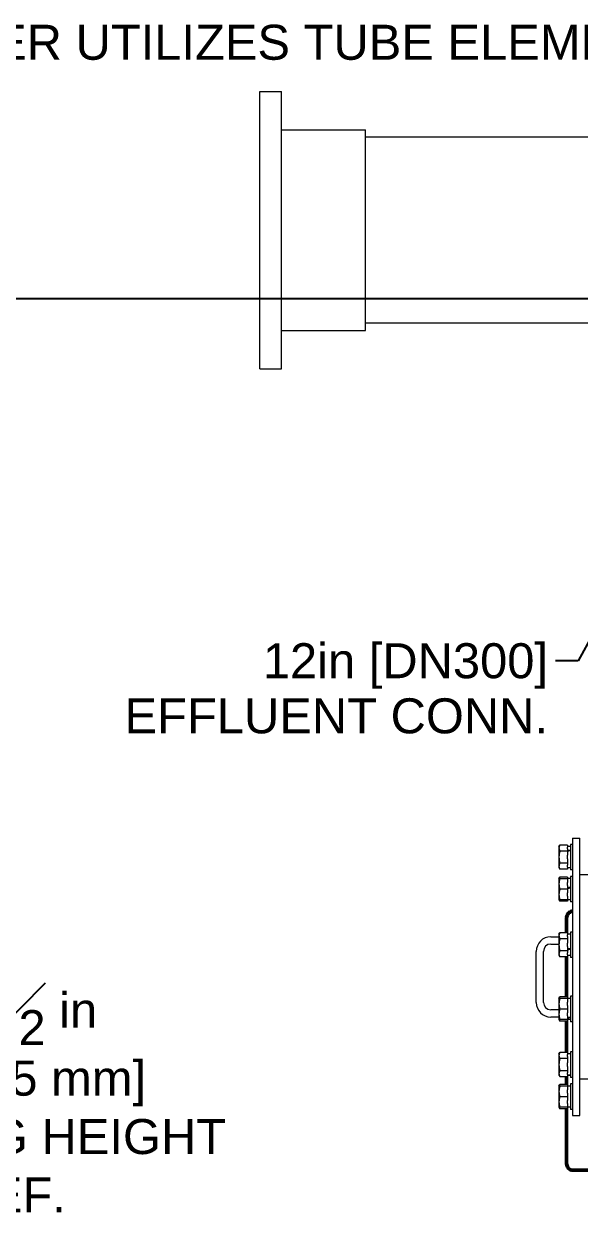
# Model space of a CAD drawing. Header units: inches. Extents: x 20 to 536, y 8 to 344.
# Drawn here: x 354.8 to 393, y 98 to 180.6 of the extents above; entities that cross this region are included whole.
import ezdxf

# ---------------------------------------------------------------- set-up
doc = ezdxf.new("R2010")
doc.units = ezdxf.units.IN
doc.header["$LTSCALE"] = 16
doc.header["$MEASUREMENT"] = 0
for name, color, linetype, lineweight in [('Dimension (ANSI)', 7, 'Continuous', 25), ('Symbol (ANSI)', 7, 'Continuous', 25), ('Visible (ANSI)', 7, 'Continuous', 50)]:
    doc.layers.add(name, color=color, linetype=linetype, lineweight=lineweight)
doc.styles.add('Standard D-E', font='arial.ttf')
doc.styles.add('Standard D-E NeptuneBenson', font='arial.ttf')
doc.dimstyles.new('in [mm] D-E NeptuneBenson', dxfattribs={"dimscale": 16, "dimtxt": 0.15, "dimasz": 0.098425, "dimexe": 0.125, "dimexo": 0.063, "dimgap": 0.031496, "dimtad": 0, "dimtih": 1, "dimtoh": 1, "dimdec": 4, "dimrnd": 1e-08, "dimzin": 3, "dimdsep": 46, "dimlunit": 5, "dimtxsty": 'Standard D-E', "dimcen": 0.09, "dimdle": 0.393701, "dimclrd": 256, "dimclre": 256, "dimclrt": 256, "dimadec": 1, "dimazin": 1, "dimtfac": 1, "dimtofl": 0, "dimtmove": 0, "dimatfit": 3, "dimfxl": 1, "dimfrac": 1, "dimtolj": 1, "dimtzin": 4, "dimlwd": -1, "dimlwe": -1, "dimarcsym": 0})
doc.dimstyles.new('in [mm] D-E NeptuneBenson$7', dxfattribs={"dimscale": 16, "dimtxt": 0.15, "dimasz": 0.098425, "dimexe": 0.125, "dimexo": 0.063, "dimgap": 0.031496, "dimtad": 0, "dimtih": 1, "dimtoh": 1, "dimdec": 4, "dimrnd": 1e-08, "dimzin": 3, "dimdsep": 46, "dimlunit": 5, "dimtxsty": 'Standard D-E', "dimcen": 0.09, "dimdle": 0.393701, "dimclrd": 256, "dimclre": 256, "dimclrt": 256, "dimadec": 1, "dimazin": 1, "dimtfac": 1, "dimtofl": 0, "dimtmove": 0, "dimatfit": 3, "dimfxl": 1, "dimfrac": 1, "dimtolj": 1, "dimtzin": 4, "dimlwd": -1, "dimlwe": -1, "dimarcsym": 0})

# ---------------------------------------------------------------- blocks, each defined once
blk = doc.blocks.new('*D27')
at = {"layer": 'Defpoints', "color": 0, "transparency": 16777216}
for p in [(353.894, 161.752), (424.634, 161.752), (399.432, 64.26)]:
    blk.add_point(p, dxfattribs=at)
at = {"layer": 'Dimension (ANSI)', "transparency": 16777216}
for p, q in [((423.626, 161.752), (351.894, 161.752)), ((353.894, 160.177), (353.894, 118.735)), ((353.894, 65.835), (353.894, 101.408)), ((398.424, 64.26), (351.894, 64.26))]:
    blk.add_line(p, q, dxfattribs=at)
for points in [[(353.632, 160.177), (354.157, 160.177), (353.894, 161.752)], [(353.632, 65.835), (354.157, 65.835), (353.894, 64.26)]]:
    blk.add_solid(points, dxfattribs=at)
at = {"layer": 'Dimension (ANSI)', "transparency": 16777216, "char_height": 2.4, "attachment_point": 5, "style": 'Standard D-E'}
for s, insert in [('\\A1; \\fArial|b0|i0;97{\\H1x;\\S1#2;} in', (353.894, 113.006)), ('\\A1;[2461.5 mm]{\\P\\fArial|b0|i0;SHIPPING HEIGHT\\P\\fArial|b0|i0;REF.}', (353.894, 104.342))]:
    blk.add_mtext(s, dxfattribs=dict(at, insert=insert))

msp = doc.modelspace()

# ---------------------------------------------------------------- linework, layer by layer
at = {"layer": 'Visible (ANSI)', "linetype": 'Continuous', "lineweight": 18}
for p, q in [((371.0092, 156.97266), (371.0092, 175.97266)), ((371.0092, 175.97266), (372.5092, 175.97266)), ((372.5092, 156.97266), (372.5092, 175.97266)), ((372.5092, 173.34766), (378.2592, 173.34766)), ((378.2592, 159.59766), (378.2592, 173.34766)), ((394.0092, 172.84766), (378.2592, 172.84766)), ((372.5092, 159.59766), (378.2592, 159.59766)), ((394.0092, 160.09766), (378.2592, 160.09766)), ((371.0092, 156.97266), (372.5092, 156.97266)), ((392.477176, 124.78516), (392.477176, 105.78516)), ((392.477176, 124.78516), (392.977176, 124.78516)), ((392.977176, 105.78516), (392.977176, 124.78516)), ((391.539426, 124.21428), (391.602742, 124.323946)), ((391.539426, 124.21428), (391.539426, 124.116834)), ((391.539426, 124.116834), (391.539426, 123.493233)), ((392.117551, 124.325467), (391.603622, 124.325467)), ((392.117551, 123.908201), (391.603622, 123.908201)), ((392.117551, 124.325467), (392.117551, 124.179566)), ((392.336551, 124.22503), (392.117551, 124.22503)), ((392.117551, 124.054101), (392.117551, 124.179566)), ((392.117551, 124.054101), (392.117551, 123.908201)), ((392.117551, 123.908201), (392.117551, 123.618006)), ((392.336551, 124.37053), (392.336551, 122.62053)), ((392.477176, 124.37053), (392.336551, 124.37053)), ((391.539426, 123.493233), (391.539426, 122.871929)), ((392.117551, 123.078264), (391.603622, 123.078264)), ((392.117551, 123.368459), (392.117551, 123.618006)), ((392.117551, 123.368459), (392.117551, 123.078264)), ((392.117551, 123.078264), (392.117551, 122.93397)), ((391.539426, 122.871929), (391.539426, 122.77678)), ((391.539426, 122.77678), (391.602742, 122.667114)), ((392.117551, 122.665593), (391.603622, 122.665593)), ((392.117551, 122.809887), (392.117551, 122.93397)), ((392.117551, 122.809887), (392.117551, 122.665593)), ((392.336551, 122.76603), (392.117551, 122.76603)), ((392.477176, 122.62053), (392.336551, 122.62053)), ((393.877176, 122.28516), (392.977176, 122.28516)), ((391.539426, 122.014318), (391.539428, 122.014322)), ((391.539426, 122.014318), (391.539426, 122.014314)), ((391.539426, 122.014314), (391.539426, 121.652952)), ((391.539426, 121.652952), (391.539426, 120.934205)), ((391.539428, 122.014322), (391.602742, 122.123985)), ((392.117551, 122.125505), (391.603622, 122.125505)), ((392.117551, 122.015641), (391.603622, 122.015641)), ((392.117551, 122.012988), (391.603622, 122.012988)), ((392.117551, 122.125505), (392.117551, 122.025068)), ((392.117551, 122.013916), (392.117551, 122.025068)), ((392.336551, 122.025068), (392.117551, 122.025068)), ((392.117551, 122.013916), (392.117551, 122.012988)), ((392.117551, 122.012988), (392.117551, 121.761208)), ((392.117551, 121.544695), (392.117551, 121.761208)), ((392.117551, 121.544695), (392.117551, 121.292915)), ((392.336551, 122.170568), (392.336551, 120.420568)), ((392.477176, 122.170568), (392.336551, 122.170568)), ((391.539426, 120.934205), (391.539426, 120.576818)), ((391.539426, 120.576818), (391.539428, 120.576814)), ((391.539428, 120.576814), (391.602742, 120.467152)), ((392.117551, 121.292915), (391.603622, 121.292915)), ((392.117551, 120.575495), (391.603622, 120.575495)), ((392.117551, 121.292915), (392.117551, 121.042063)), ((392.117551, 120.826347), (392.117551, 121.042063)), ((392.117551, 120.826347), (392.117551, 120.575495)), ((392.117551, 120.566068), (392.117551, 120.575495)), ((392.117551, 120.465631), (391.603622, 120.465631)), ((392.336551, 120.566068), (392.117551, 120.566068)), ((392.117551, 120.566068), (392.117551, 120.465631)), ((392.477176, 120.420568), (392.336551, 120.420568)), ((391.539426, 118.203872), (391.602742, 118.313539)), ((391.539426, 118.203872), (391.539426, 118.106426)), ((391.539426, 118.106426), (391.539426, 117.482825)), ((392.117551, 118.315059), (391.603622, 118.315059)), ((392.117551, 118.315059), (392.117551, 118.169159)), ((392.336551, 118.214622), (392.117551, 118.214622)), ((392.117551, 118.043694), (392.117551, 118.169159)), ((392.336551, 118.360122), (392.336551, 116.610122)), ((392.477176, 118.360122), (392.336551, 118.360122)), ((390.977176, 118.03516), (391.539426, 118.03516)), ((390.977176, 117.53516), (391.539426, 117.53516)), ((391.539426, 117.482825), (391.539426, 116.861521)), ((392.117551, 117.897793), (391.603622, 117.897793)), ((392.117551, 118.043694), (392.117551, 117.897793)), ((392.117551, 117.897793), (392.117551, 117.607599)), ((392.117551, 117.358051), (392.117551, 117.607599)), ((392.117551, 117.358051), (392.117551, 117.067857)), ((389.977176, 113.53516), (389.977176, 117.03516)), ((390.477176, 113.53516), (390.477176, 117.03516)), ((391.539426, 116.861521), (391.539426, 116.766372)), ((391.539426, 116.766372), (391.602742, 116.656706)), ((392.117551, 117.067857), (391.603622, 117.067857)), ((392.117551, 116.655186), (391.603622, 116.655186)), ((392.117551, 117.067857), (392.117551, 116.923563)), ((392.117551, 116.799479), (392.117551, 116.923563)), ((392.117551, 116.799479), (392.117551, 116.655186)), ((392.336551, 116.755622), (392.117551, 116.755622)), ((392.477176, 116.610122), (392.336551, 116.610122)), ((391.539426, 113.803949), (391.539428, 113.803952)), ((391.539426, 113.803949), (391.539426, 113.803945)), ((391.539426, 113.803945), (391.539426, 113.442582)), ((391.539426, 113.442582), (391.539426, 112.723836)), ((391.539428, 113.803952), (391.602742, 113.913615)), ((392.117551, 113.915135), (391.603622, 113.915135)), ((392.117551, 113.805271), (391.603622, 113.805271)), ((392.117551, 113.802618), (391.603622, 113.802618)), ((392.117551, 113.915135), (392.117551, 113.814699)), ((392.117551, 113.803546), (392.117551, 113.814699)), ((392.336551, 113.814699), (392.117551, 113.814699)), ((392.117551, 113.803546), (392.117551, 113.802618)), ((392.117551, 113.802618), (392.117551, 113.550839)), ((392.117551, 113.334325), (392.117551, 113.550839)), ((392.117551, 113.334325), (392.117551, 113.082546)), ((392.336551, 113.960199), (392.336551, 112.210199)), ((392.477176, 113.960199), (392.336551, 113.960199)), ((391.539426, 113.03516), (390.977176, 113.03516)), ((391.539426, 112.53516), (390.977176, 112.53516)), ((391.539426, 112.723836), (391.539426, 112.366449)), ((391.539426, 112.366449), (391.539428, 112.366445)), ((391.539428, 112.366445), (391.602742, 112.256782)), ((392.117551, 113.082546), (391.603622, 113.082546)), ((392.117551, 112.365126), (391.603622, 112.365126)), ((392.117551, 113.082546), (392.117551, 112.831694)), ((392.117551, 112.615978), (392.117551, 112.831694)), ((392.117551, 112.615978), (392.117551, 112.365126)), ((392.117551, 112.355699), (392.117551, 112.365126)), ((392.336551, 112.355699), (392.117551, 112.355699)), ((392.117551, 112.355699), (392.117551, 112.255262)), ((392.117551, 112.255262), (391.603622, 112.255262)), ((392.477176, 112.210199), (392.336551, 112.210199)), ((391.539426, 109.993503), (391.602742, 110.103169)), ((391.539426, 109.993503), (391.539426, 109.896057)), ((391.539426, 109.896057), (391.539426, 109.272455)), ((392.117551, 110.10469), (391.603622, 110.10469)), ((392.117551, 110.10469), (392.117551, 109.958789)), ((392.336551, 110.004253), (392.117551, 110.004253)), ((392.117551, 109.833324), (392.117551, 109.958789)), ((392.336551, 110.149753), (392.336551, 108.399753)), ((392.477176, 110.149753), (392.336551, 110.149753)), ((391.539426, 109.272455), (391.539426, 108.651152)), ((392.117551, 109.687424), (391.603622, 109.687424)), ((392.117551, 109.833324), (392.117551, 109.687424)), ((392.117551, 109.687424), (392.117551, 109.397229)), ((392.117551, 109.147681), (392.117551, 109.397229)), ((392.117551, 109.147681), (392.117551, 108.857487)), ((391.539426, 108.651152), (391.539426, 108.556003)), ((391.539426, 108.556003), (391.602742, 108.446336)), ((392.117551, 108.857487), (391.603622, 108.857487)), ((392.117551, 108.444816), (391.603622, 108.444816)), ((392.117551, 108.857487), (392.117551, 108.713193)), ((392.117551, 108.58911), (392.117551, 108.713193)), ((392.117551, 108.58911), (392.117551, 108.444816)), ((392.336551, 108.545253), (392.117551, 108.545253)), ((392.477176, 108.399753), (392.336551, 108.399753)), ((393.877176, 108.28516), (392.977176, 108.28516)), ((391.539426, 107.793541), (391.539428, 107.793545)), ((391.539426, 107.793541), (391.539426, 107.793537)), ((391.539426, 107.793537), (391.539426, 107.432174)), ((391.539426, 107.432174), (391.539426, 106.713428)), ((391.539428, 107.793545), (391.602742, 107.903207)), ((392.117551, 107.904728), (391.603622, 107.904728)), ((392.117551, 107.794864), (391.603622, 107.794864)), ((392.117551, 107.792211), (391.603622, 107.792211)), ((392.117551, 107.904728), (392.117551, 107.804291)), ((392.117551, 107.793138), (392.117551, 107.804291)), ((392.336551, 107.804291), (392.117551, 107.804291)), ((392.117551, 107.793138), (392.117551, 107.792211)), ((392.117551, 107.792211), (392.117551, 107.540431)), ((392.117551, 107.323918), (392.117551, 107.540431)), ((392.336551, 107.949791), (392.336551, 106.199791)), ((392.477176, 107.949791), (392.336551, 107.949791)), ((391.539426, 106.713428), (391.539426, 106.356041)), ((392.117551, 107.072138), (391.603622, 107.072138)), ((392.117551, 107.323918), (392.117551, 107.072138)), ((392.117551, 107.072138), (392.117551, 106.821286)), ((392.117551, 106.60557), (392.117551, 106.821286)), ((392.117551, 106.60557), (392.117551, 106.354718)), ((391.539426, 106.356041), (391.539428, 106.356037)), ((391.539428, 106.356037), (391.602742, 106.246374)), ((392.117551, 106.354718), (391.603622, 106.354718)), ((392.117551, 106.244854), (391.603622, 106.244854)), ((392.117551, 106.345291), (392.117551, 106.354718)), ((392.336551, 106.345291), (392.117551, 106.345291)), ((392.117551, 106.345291), (392.117551, 106.244854)), ((392.477176, 106.199791), (392.336551, 106.199791)), ((392.477176, 105.78516), (392.977176, 105.78516))]:
    msp.add_line(p, q, dxfattribs=at)
at = {"layer": 'Visible (ANSI)'}
for p, q in [((392.059462, 119.28516), (392.059462, 118.315059)), ((392.059462, 116.655186), (392.059462, 113.915135)), ((392.059462, 112.255262), (392.059462, 110.10469)), ((392.059462, 108.444816), (392.059462, 107.904728)), ((392.059462, 106.244854), (392.059462, 102.53516)), ((392.486239, 102.03516), (392.663016, 102.03516)), ((392.663016, 102.03516), (397.121728, 102.03516))]:
    msp.add_line(p, q, dxfattribs=at)
at = {"layer": 'Visible (ANSI)', "linetype": 'Continuous', "lineweight": 18}
for centre, radius, start, end in [((390.977176, 117.03516), 1, 90, 180), ((390.977176, 117.03516), 0.5, 90, 180), ((390.977176, 113.53516), 1, 180, 270), ((390.977176, 113.53516), 0.5, 180, 270)]:
    msp.add_arc(centre, radius, start, end, dxfattribs=at)
for centre, major_axis, ratio, start_param, end_param in [((391.962299, 123.49553), (-4.136766, -0.602174), 0.099539582, 4.607316484, 4.660365851), ((392.272802, 123.49553), (-4.136766, -0.602174), 0.099539582, 4.682491109, 4.735434882), ((391.962299, 121.295568), (-4.137185, -0.726681), 0.015487291, 4.619084821, 4.672134188), ((391.962299, 121.295568), (2.489684, 0.437303), 0.015487291, 1.417183811, 1.486884882), ((392.272802, 121.295568), (-4.137185, -0.726681), 0.015487291, 4.694259446, 4.747203219), ((391.962299, 117.485122), (-4.136922, -0.665703), 0.072117808, 1.596726352, 1.649775719), ((392.272802, 117.485122), (-4.136922, -0.665703), 0.072117808, 1.521657322, 1.574601095), ((391.962299, 113.085199), (-4.136747, -0.429226), 0.142590361, 1.593536841, 1.646586208), ((392.272802, 113.085199), (-4.136747, -0.429226), 0.142590361, 1.51846781, 1.571411584), ((391.962299, 109.274753), (-4.137183, -0.068151), 0.175556574, 1.605438941, 1.658488308), ((392.272802, 109.274753), (-4.137183, -0.068151), 0.175556574, 1.53036991, 1.583313683)]:
    msp.add_ellipse(centre, major_axis=major_axis, ratio=ratio, start_param=start_param, end_param=end_param, dxfattribs=at)
for points, weights in [([(391.603622, 124.325467), (391.539426, 124.213661), (391.539426, 124.116834)], [1.01001874936, 1.04314139574, 1]), ([(391.539426, 124.116834), (391.539426, 124.020007), (391.603622, 123.908201)], [1, 1.04314139574, 1.01001874936]), ([(391.603622, 123.908201), (391.539426, 123.68582), (391.539426, 123.493233)], [1.01001874936, 1.04314139574, 1]), ([(391.602742, 124.323946), (391.60318, 124.324706), (391.603622, 124.325467)], [1.01045681717, 1.01023947663, 1.01001874936]), ([(391.539426, 123.493233), (391.539426, 123.300645), (391.603622, 123.078264)], [1, 1.04314139574, 1.01001874936]), ([(391.603622, 123.078264), (391.539426, 122.967689), (391.539426, 122.871929)], [1.01001874936, 1.04314139574, 1]), ([(391.539426, 122.871929), (391.539426, 122.776168), (391.603622, 122.665593)], [1, 1.04314139574, 1.01001874936]), ([(391.603622, 122.015641), (391.539426, 122.01493), (391.539426, 122.014314)], [1.01001874936, 1.04314139574, 1]), ([(391.539426, 122.014314), (391.539426, 122.013699), (391.603622, 122.012988)], [1, 1.04314139574, 1.01001874936]), ([(391.603622, 122.012988), (391.539426, 121.820045), (391.539426, 121.652952)], [1.01001874936, 1.04314139574, 1]), ([(391.539426, 121.652952), (391.539426, 121.485858), (391.603622, 121.292915)], [1, 1.04314139574, 1.01001874936]), ([(391.603622, 122.125505), (391.570162, 122.06723), (391.554435, 122.014938)], [1.01001874936, 1.0270157383, 1.02393041351]), ([(391.602742, 122.123985), (391.60318, 122.124744), (391.603622, 122.125505)], [1.01045681717, 1.01023947663, 1.01001874936]), ([(391.603622, 120.575495), (391.539781, 120.576202), (391.539428, 120.576814)], [1.01001874936, 1.04295195648, 1.00049098489]), ([(391.603622, 121.292915), (391.539426, 121.100683), (391.539426, 120.934205)], [1.01001874936, 1.04314139574, 1]), ([(391.539426, 120.934205), (391.539426, 120.767727), (391.603622, 120.575495)], [1, 1.04314139574, 1.01001874936]), ([(391.554064, 120.576206), (391.569773, 120.523934), (391.603622, 120.465631)], [1.02385469408, 1.02721658286, 1.01001874936]), ([(391.603622, 118.315059), (391.539426, 118.203253), (391.539426, 118.106426)], [1.01001874936, 1.04314139574, 1]), ([(391.539426, 118.106426), (391.539426, 118.009599), (391.603622, 117.897793)], [1, 1.04314139574, 1.01001874936]), ([(391.602742, 118.313539), (391.60318, 118.314298), (391.603622, 118.315059)], [1.01045681717, 1.01023947663, 1.01001874936]), ([(391.603622, 117.897793), (391.539426, 117.675412), (391.539426, 117.482825)], [1.01001874936, 1.04314139574, 1]), ([(391.539426, 117.482825), (391.539426, 117.290237), (391.603622, 117.067857)], [1, 1.04314139574, 1.01001874936]), ([(391.603622, 117.067857), (391.539426, 116.957282), (391.539426, 116.861521)], [1.01001874936, 1.04314139574, 1]), ([(391.539426, 116.861521), (391.539426, 116.76576), (391.603622, 116.655186)], [1, 1.04314139574, 1.01001874936]), ([(391.603622, 113.805271), (391.539426, 113.80456), (391.539426, 113.803945)], [1.01001874936, 1.04314139574, 1]), ([(391.539426, 113.803945), (391.539426, 113.803329), (391.603622, 113.802618)], [1, 1.04314139574, 1.01001874936]), ([(391.603622, 113.802618), (391.539426, 113.609676), (391.539426, 113.442582)], [1.01001874936, 1.04314139574, 1]), ([(391.539426, 113.442582), (391.539426, 113.275489), (391.603622, 113.082546)], [1, 1.04314139574, 1.01001874936]), ([(391.603622, 113.915135), (391.570162, 113.856861), (391.554435, 113.804568)], [1.01001874936, 1.0270157383, 1.02393041351]), ([(391.602742, 113.913615), (391.60318, 113.914374), (391.603622, 113.915135)], [1.01045681717, 1.01023947663, 1.01001874936]), ([(391.603622, 112.365126), (391.539781, 112.365833), (391.539428, 112.366445)], [1.01001874936, 1.04295195648, 1.00049098489]), ([(391.603622, 113.082546), (391.539426, 112.890314), (391.539426, 112.723836)], [1.01001874936, 1.04314139574, 1]), ([(391.539426, 112.723836), (391.539426, 112.557358), (391.603622, 112.365126)], [1, 1.04314139574, 1.01001874936]), ([(391.554064, 112.365837), (391.569773, 112.313564), (391.603622, 112.255262)], [1.02385469408, 1.02721658286, 1.01001874936]), ([(391.603622, 110.10469), (391.539426, 109.992884), (391.539426, 109.896057)], [1.01001874936, 1.04314139574, 1]), ([(391.539426, 109.896057), (391.539426, 109.79923), (391.603622, 109.687424)], [1, 1.04314139574, 1.01001874936]), ([(391.602742, 110.103169), (391.60318, 110.103929), (391.603622, 110.10469)], [1.01045681717, 1.01023947663, 1.01001874936]), ([(391.603622, 109.687424), (391.539426, 109.465043), (391.539426, 109.272455)], [1.01001874936, 1.04314139574, 1]), ([(391.539426, 109.272455), (391.539426, 109.079868), (391.603622, 108.857487)], [1, 1.04314139574, 1.01001874936]), ([(391.603622, 108.857487), (391.539426, 108.746912), (391.539426, 108.651152)], [1.01001874936, 1.04314139574, 1]), ([(391.539426, 108.651152), (391.539426, 108.555391), (391.603622, 108.444816)], [1, 1.04314139574, 1.01001874936]), ([(391.603622, 107.794864), (391.539426, 107.794153), (391.539426, 107.793537)], [1.01001874936, 1.04314139574, 1]), ([(391.539426, 107.793537), (391.539426, 107.792922), (391.603622, 107.792211)], [1, 1.04314139574, 1.01001874936]), ([(391.603622, 107.792211), (391.539426, 107.599268), (391.539426, 107.432174)], [1.01001874936, 1.04314139574, 1]), ([(391.539426, 107.432174), (391.539426, 107.265081), (391.603622, 107.072138)], [1, 1.04314139574, 1.01001874936]), ([(391.603622, 107.904728), (391.570162, 107.846453), (391.554435, 107.794161)], [1.01001874936, 1.0270157383, 1.02393041351]), ([(391.602742, 107.903207), (391.60318, 107.903967), (391.603622, 107.904728)], [1.01045681717, 1.01023947663, 1.01001874936]), ([(391.603622, 107.072138), (391.539426, 106.879906), (391.539426, 106.713428)], [1.01001874936, 1.04314139574, 1]), ([(391.539426, 106.713428), (391.539426, 106.54695), (391.603622, 106.354718)], [1, 1.04314139574, 1.01001874936]), ([(391.603622, 106.354718), (391.539781, 106.355425), (391.539428, 106.356037)], [1.01001874936, 1.04295195648, 1.00049098489]), ([(391.554064, 106.355429), (391.569773, 106.303157), (391.603622, 106.244854)], [1.02385469408, 1.02721658286, 1.01001874936])]:
    msp.add_rational_spline(points, weights, degree=2, dxfattribs=at)
at = {"layer": 'Visible (ANSI)'}
for points, knots in [([(392.477176, 119.785051), (392.438051, 119.784105), (392.399232, 119.776893), (392.322192, 119.750403), (392.284857, 119.729759), (392.215023, 119.677047), (392.183961, 119.64384), (392.130974, 119.569717), (392.109925, 119.528314), (392.078744, 119.442921), (392.068611, 119.398872), (392.060788, 119.3314), (392.059462, 119.30828), (392.059462, 119.28516)], [4.729481689, 4.729481689, 4.729481689, 4.729481689, 4.950902898, 4.950902898, 5.202662426, 5.202662426, 5.492347187, 5.492347187, 5.806506452, 5.806506452, 6.120665718, 6.120665718, 6.283185307, 6.283185307, 6.283185307, 6.283185307]), ([(392.059462, 102.53516), (392.059462, 102.490468), (392.064389, 102.445772), (392.084536, 102.358081), (392.099746, 102.315057), (392.14196, 102.232888), (392.169007, 102.19365), (392.237344, 102.123434), (392.278913, 102.092432), (392.367378, 102.051782), (392.412165, 102.03967), (392.467467, 102.035513), (392.476853, 102.03516), (392.486239, 102.03516)], [6.283185307, 6.283185307, 6.283185307, 6.283185307, 6.597344573, 6.597344573, 6.911503838, 6.911503838, 7.225663103, 7.225663103, 7.539822369, 7.539822369, 7.800887058, 7.800887058, 7.853981634, 7.853981634, 7.853981634, 7.853981634])]:
    msp.add_open_spline(points, degree=3, knots=knots, dxfattribs=at)

# ---------------------------------------------------------------- texts
at = {"layer": 'Symbol (ANSI)'}
for s, insert, char_height, width, attachment_point, line_spacing_factor, style in [('\\pxsm1.88;\\fArial|b0|i0;{\\H2.6400;NOTES:\\P}\\fArial|b0|i0;{\\H2.6400;1.^I}\\fArial|b0|i0;{\\H2.6400;FILTER TANK IS TO BE CONSTRUCTED OF HIGH QUALITY A36 CARBON STEEL, UPPER HEAD THICKNESS = 1 1/2" \\P(38.1mm), LOWER HEAD THICKNESS = 5/16" (7.93mm) & SHELL THICKNESS = 1/4" (6.35mm).\\P}\\fArial|b0|i0;{\\H2.6400;2.^I}\\fArial|b0|i0;{\\H2.6400;INTERIOR OF TANK IS LINED WITH FLEXSOL 3000. EXTERIOR IS COATED WITH 5-8 MILS OF HIGH SOLIDS ENAMEL. \\PNO WELDING OR EXTREME HEAT IS TO BE APPLIED TO TANK AFTER LINING OR COATING PROCESS IS DONE.\\P}\\fArial|b0|i0;{\\H2.6400;3.^I}\\fArial|b0|i0;{\\H2.6400;ELECTRICAL REQUIREMENTS: 120VAC-10-60Hz, 15 AMP CIRCUIT PROTECTION.\\P}\\fArial|b0|i0;{\\H2.6400;4.^I}\\fArial|b0|i0;{\\H2.6400;LOCATE ALL ELECTRICAL ITEMS IN A NON-HAZARDOUS LOCATION.\\P}\\fArial|b0|i0;{\\H2.6400;5.^I}\\fArial|b0|i0;{\\H2.6400;ELECTRICAL CONNECTIONS ARE THE RESPONSIBILITY OF THE CUSTOMER.\\P}\\fArial|b0|i0;{\\H2.6400;6.^I}\\fArial|b0|i0;{\\H2.6400;MEDIA QUANTITIES ARE INDICATED FOR INFORMATIONAL PURPOSES ONLY.\\P}\\fArial|b0|i0;{\\H2.6400;7.^I}\\fArial|b0|i0;{\\H2.6400;ALL PNEUMATIC TUBING SUPPLIED BY POOL CONTRACTOR.\\P}\\fArial|b0|i0;{\\H2.6400;8.^I}\\fArial|b0|i0;{\\H2.6400;DRAIN VALVE MUST BE A BUTTERFLY VALVE AND INSTALLED DIRECTLY ON THE BOTTOM TANK HEAD.\\P}\\fArial|b0|i0;{\\H2.6400;9.^I}\\fArial|b0|i0;{\\H2.6400;DESIGN PRESSURE IS 50 PSI (344.73 kpa). HYDROSTATICALLY TESTED TO 75 PSI (517.11 kpa).\\P}\\fArial|b0|i0;{\\H2.4000;10. THIS PRECOAT FILTER UTILIZES TUBE ELEMENTS AND THE EFFECTIVE  FILTRATION  AREA REPRESENTS THE UNCOATED \\PAREA.}\\fArial|b0|i0;{\\H2.6400;\\P}', (314.594419, 279.834343), 2.400000077, 216.20722956, 1, 1.741933, 'Standard D-E NeptuneBenson'), ('\\fArial|b0|i0;12in [DN300]\\P\\fArial|b0|i0;EFFLUENT CONN.', (390.787423, 138.156791), 2.40000008, 29.06524478, 3, 0.944221, 'Standard D-E')]:
    msp.add_mtext(s, dxfattribs=dict(at, insert=insert, char_height=char_height, width=width, attachment_point=attachment_point, line_spacing_factor=line_spacing_factor, style=style))

# ---------------------------------------------------------------- dimensions: what is measured, and where the dimension line sits
at = {"layer": 'Dimension (ANSI)'}
dim = msp.add_linear_dim(base=(353.894447, 161.752164), p1=(399.432319, 64.26016), p2=(424.6342, 161.752164), angle=90, text=' \\fArial|b0|i0;<> in\\X[2461.5 mm]{\\P\\fArial|b0|i0;SHIPPING HEIGHT\\P\\fArial|b0|i0;REF.}', dimstyle='in [mm] D-E NeptuneBenson', override={"dimgap": 0.031496, "dimdec": 4, "dimpost": '', "dimtol": 0, "dimlim": 0, "dimtp": 0, "dimtm": 0, "dimtdec": 2, "dimatfit": 1}, dxfattribs=at)
dim.commit()
dim.dimension.update_dxf_attribs({"geometry": '*D27', "text_midpoint": (353.894447, 110.071492), "dimtype": 160})

# ---------------------------------------------------------------- leaders
at = {"layer": 'Symbol (ANSI)', "annotation_type": 0, "has_hookline": 1, "hookline_direction": 1, "text_width": 28.502047}
msp.add_leader([(401.873942, 153.47266), (392.866164, 136.956791), (391.29136, 136.956791)], dimstyle='in [mm] D-E NeptuneBenson$7', override={"dimtad": 0}, dxfattribs=at)

doc.saveas('drawing.dxf')
